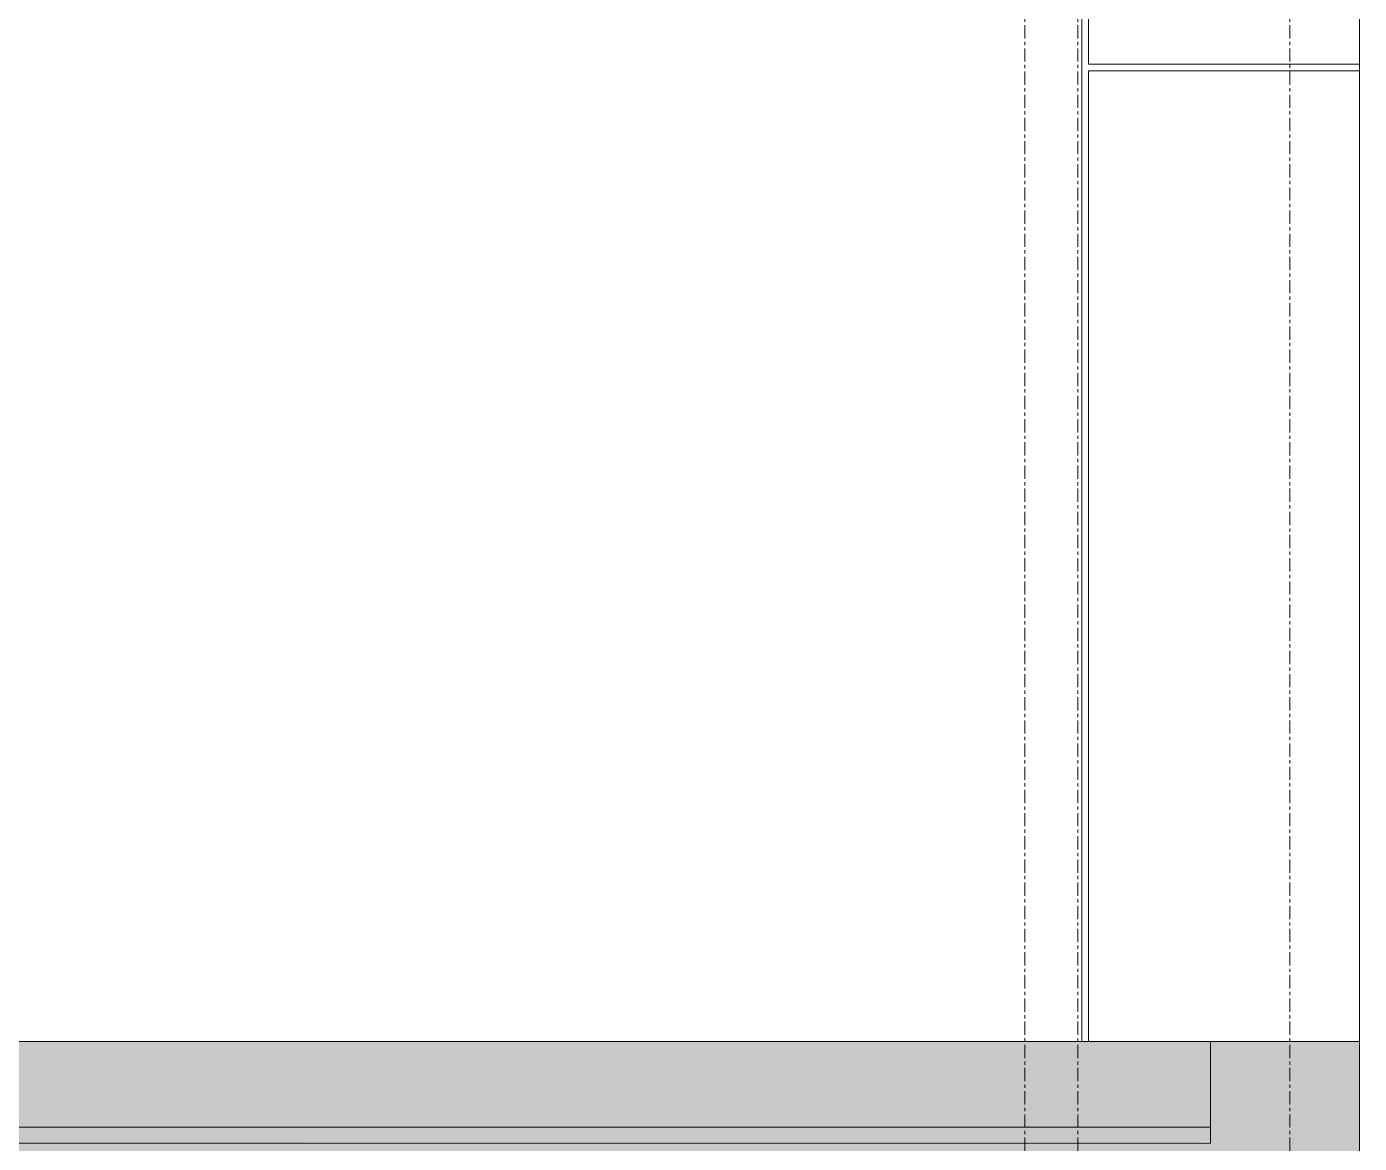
# Model space of a CAD drawing. Header units: inches. Extents: x 20478 to 36715, y -248 to 750.
# Drawn here: x 28177 to 28227.3, y 152.7 to 194.8 of the extents above; entities that cross this region are included whole.
import ezdxf

# ---------------------------------------------------------------- set-up
doc = ezdxf.new("R2010")
doc.units = ezdxf.units.IN
doc.header["$MEASUREMENT"] = 0
doc.linetypes.add('Grid Line 1_2_', pattern=[0.875, 0.5, -0.125, 0.125, -0.125])
for name, color, linetype, lineweight in [('A-ROOF', 132, 'Continuous', 13), ('A-ROOF-OTLN', 132, 'Continuous', 9), ('A-WALL-PATT', 111, 'Continuous', 13), ('L-SITE-WALL', 31, 'Continuous', 13), ('S-GRID', 1, 'Continuous', 9)]:
    doc.layers.add(name, color=color, linetype=linetype, lineweight=lineweight)

msp = doc.modelspace()

# ---------------------------------------------------------------- hatches: boundary and pattern name
at = {"layer": 'A-ROOF'}
msp.add_hatch(color=256, dxfattribs=at).paths.add_polyline_path([(25957.24539, 153.26719), (26189.71415, 153.26719), (26189.71415, 154.00315), (27921.21415, 154.00315), (27921.21415, 153.26719), (28221.71415, 153.26719), (28221.71415, 156.49794), (27622.96415, 156.50333), (27622.96415, 174.30002), (24754.46415, 174.30002), (24754.46415, 156.43023), (24736.71415, 156.43023), (24736.71415, 154.00315), (25892.52665, 154.00315), (25892.52665, 153.26719), (25948.60581, 153.26719)], flags=0)
at = {"layer": 'A-ROOF-OTLN'}
for points in [[(28073.94331, 152.65733), (28221.71415, 152.7123), (28221.71415, 153.26719), (27921.21415, 153.23338), (27921.21415, 152.65733), (28065.30373, 152.65733)], [(27927.07039, 149.46148), (28221.71415, 149.46148), (28221.71415, 152.65733), (27921.21415, 152.65733), (27921.21415, 149.46148)]]:
    msp.add_hatch(color=256, dxfattribs=at).paths.add_polyline_path(points, flags=0)
at = {"layer": 'A-WALL-PATT', "lineweight": 9}
h = msp.add_hatch(dxfattribs=at)
h.set_pattern_fill('FP_12', color=256, style=0, pattern_type=2)
h.set_pattern_definition([(0, (27637.96, 0.25), (-193, 193), [48, -145]), (90, (27637.96, 0.25), (-193, 1e-14), [96.25, -96.75]), (180, (27685.96, 96.5), (-193, 193), [48, -145]), (90, (27685.96, 0.25), (-193, 1e-14), [96.25, -96.75]), (180, (27685.96, 96.75), (-193, 193), [48, -145]), (90, (27685.96, 96.75), (-193, 1e-14), [96.25, -96.75]), (0, (27637.96, 193), (-193, 193), [48, -145]), (90, (27637.96, 96.75), (-193, 1e-14), [96.25, -96.75]), (0, (27686.21, 48.25), (-193, 193), [48, -145]), (90, (27686.21, 0), (-193, 1e-14), [48.25, -144.75]), (90, (27734.21, 0), (-193, 1e-14), [48.25, -144.75]), (0, (27686.21, 144.75), (-193, 193), [48, -145]), (90, (27686.21, 48.5), (-193, 1e-14), [96.25, -96.75]), (180, (27734.21, 48.5), (-193, 193), [48, -145]), (90, (27734.21, 48.5), (-193, 1e-14), [96.25, -96.75]), (90, (27686.21, 145), (-193, 1e-14), [48, -145]), (180, (27734.21, 145), (-193, 193), [48, -145]), (90, (27734.21, 145), (-193, 1e-14), [48, -145]), (0, (27734.46, 0.25), (-193, 193), [48, -145]), (90, (27734.46, 0.25), (-193, 1e-14), [96.25, -96.75]), (180, (27782.46, 96.5), (-193, 193), [48, -145]), (90, (27782.46, 0.25), (-193, 1e-14), [96.25, -96.75]), (180, (27782.46, 96.75), (-193, 193), [48, -145]), (90, (27782.46, 96.75), (-193, 1e-14), [96.25, -96.75]), (180, (27782.46, 193), (-193, 193), [48, -145]), (90, (27734.46, 96.75), (-193, 1e-14), [96.25, -96.75]), (0, (27782.71, 48.25), (-193, 193), [48, -145]), (90, (27782.71, 0), (-193, 1e-14), [48.25, -144.75]), (90, (27830.71, 0), (-193, 1e-14), [48.25, -144.75]), (0, (27782.71, 144.75), (-193, 193), [48, -145]), (90, (27782.71, 48.5), (-193, 1e-14), [96.25, -96.75]), (180, (27830.71, 48.5), (-193, 193), [48, -145]), (90, (27830.71, 48.5), (-193, 1e-14), [96.25, -96.75]), (90, (27782.71, 145), (-193, 1e-14), [48, -145]), (180, (27830.71, 145), (-193, 193), [48, -145]), (90, (27830.71, 145), (-193, 1e-14), [48, -145])])
h.paths.add_polyline_path([(27996.18706, 156.50333), (28227.33915, 156.50333), (28227.33915, 241.25), (27622.96415, 241.25), (27622.96415, 156.50333), (27987.54748, 156.50333)], flags=0)
at = {"layer": 'L-SITE-WALL'}
msp.add_hatch(color=256, dxfattribs=at).paths.add_polyline_path([(28220.81623, 145.25), (28227.33915, 145.25), (28227.33915, 156.50333), (28221.71415, 156.49794), (28221.71415, 149.46148), (28216.08915, 149.46148), (28216.08915, 145.25)], flags=0)

# ---------------------------------------------------------------- linework, layer by layer
at = {"layer": 'A-ROOF'}
msp.add_line((28221.71415, 156.50333), (28221.71415, 153.26), dxfattribs=at)
at = {"layer": 'A-ROOF-OTLN'}
for p, q in [((28221.71415, 153.26738), (27921.21415, 153.26738)), ((28221.71415, 153.26), (28221.71415, 152.65895)), ((27921.21415, 152.65557), (28221.71415, 152.65557))]:
    msp.add_line(p, q, dxfattribs=at)
at = {"layer": 'L-SITE-WALL'}
for p, q in [((28227.33915, 156.50333), (28227.33915, 241.25)), ((27622.96415, 156.50333), (28227.33915, 156.50333)), ((28227.33915, 156.50333), (28227.33915, 144.75))]:
    msp.add_line(p, q, dxfattribs=at)
at = {"layer": 'S-GRID', "linetype": 'Grid Line 1_2_'}
for p, q in [((28214.71415, -132), (28214.71415, 573.76478)), ((28216.71415, -132), (28216.71415, 573.76478)), ((28224.71415, -132), (28224.71415, 573.76478)), ((28224.71415, -132), (28224.71415, 573.76478))]:
    msp.add_line(p, q, dxfattribs=at)

doc.saveas('drawing.dxf')
